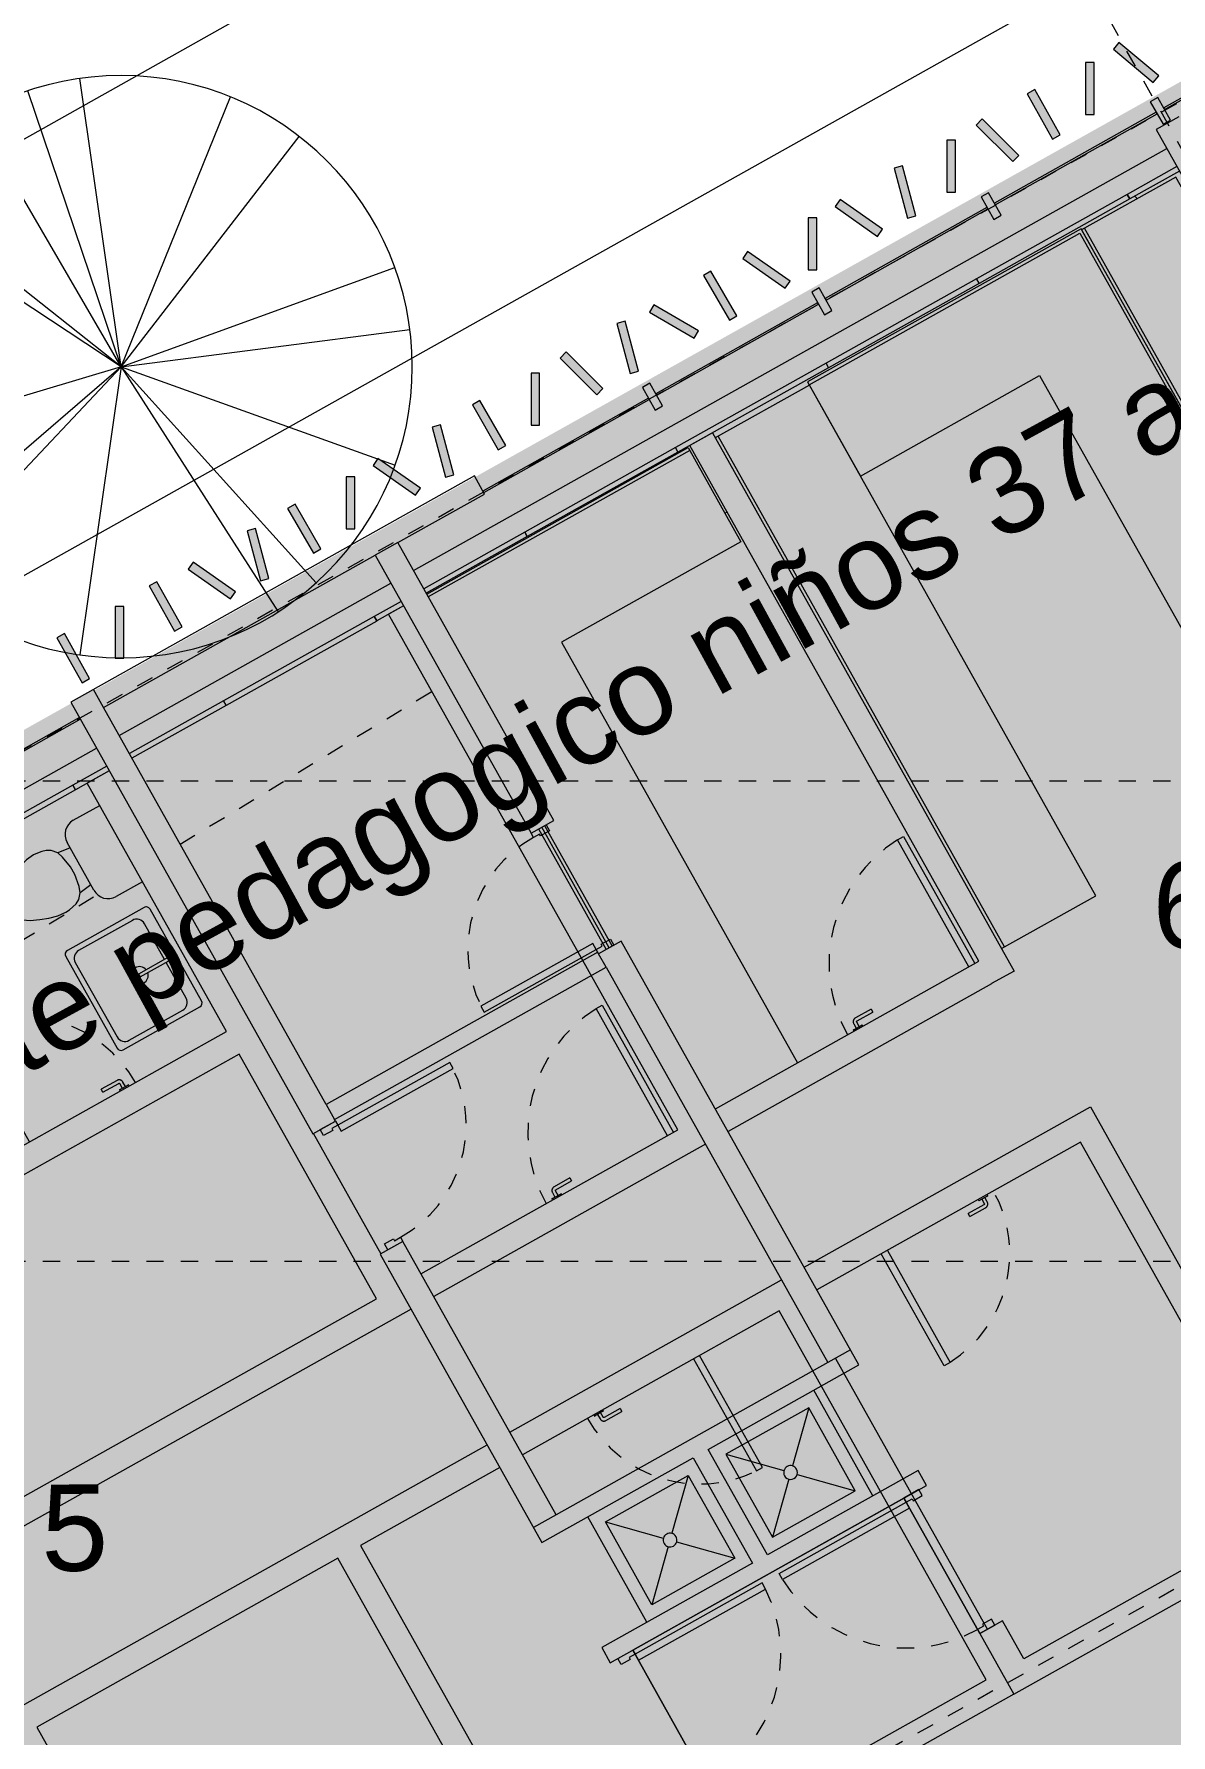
# Model space of a CAD drawing. Header units: metres. Extents: x -16.5 to 80.2, y 17.9 to 114.6.
# Drawn here: x 3 to 9.59, y 53.1 to 62.95 of the extents above; entities that cross this region are included whole.
import ezdxf

# ---------------------------------------------------------------- set-up
doc = ezdxf.new("R2010")
doc.units = ezdxf.units.M
for name, pattern in [('IMPORT-HIDDEN2 _2_', [0.023813, 0.015875, -0.007938]), ('LineaDiscontinua-1_5mm', [0.003, 0.0015, -0.0015]), ('LíneaDeRejilla', [0.021, 0.012, -0.003, 0.003, -0.003])]:
    doc.linetypes.add(name, pattern=pattern)
for name, color, linetype, lineweight in [('00_VIA LOCAL LOTE A SEGREGAR', 253, 'Continuous', 5), ('A-DETL-3', 151, 'Continuous', 5), ('A-DETL-GENF', 92, 'Continuous', 5), ('A-GLAZ-CURT', 52, 'Continuous', 9), ('A-GLAZ-CWMG', 51, 'Continuous', 13), ('A-MUEB', 31, 'Continuous', 5), ('A-MURO', 113, 'Continuous', 9), ('A-MURO-ACHU', 111, 'Continuous', 9), ('A-PISO', 51, 'Continuous', 9), ('A-PSAJ-ARBOL', 71, 'Continuous', 5), ('A-PUER', 31, 'Continuous', 5), ('A-PUER-MARC', 31, 'Continuous', 5), ('A-TEXT-NOTA', 2, 'Continuous', 5), ('A-VENT', 1, 'Continuous', 5), ('A-VENT-CORT', 52, 'Continuous', 5), ('A-VENT-CORT-MARC', 51, 'Continuous', 5), ('A-WALL', 113, 'Continuous', 18), ('A07-PROYECCION-01', 8, 'IMPORT-HIDDEN2 _2_', 5), ('H-HID-APAR', 6, 'Continuous', 5), ('S-REJI', 1, 'Continuous', 5)]:
    doc.layers.add(name, color=color, linetype=linetype, lineweight=lineweight)
doc.styles.add('Arial_3', font='arial.ttf', dxfattribs={"height": 0.5})

# ---------------------------------------------------------------- blocks, each defined once
blk = doc.blocks.new('Puerta-Batiente-HojaLisa - 900x2200-V12-Nivel 2')
at = {"layer": 'A-PUER'}
for p, q in [((-0.422, -0.919), (-0.422, -0.075)), ((-0.382, -0.075), (-0.382, -0.919)), ((-0.382, -0.919), (-0.422, -0.919))]:
    blk.add_line(p, q, dxfattribs=at)
at = {"layer": 'A-PUER', "linetype": 'LineaDiscontinua-1_5mm'}
blk.add_arc((-0.422, -0.075), 0.844, 272.71646, 0, dxfattribs=at)
blk = doc.blocks.new('Manija-Horizontal-SinCerradura - 120-1041475-Nivel 2')
at = {"layer": 'A-PUER'}
for p, q in [((0.12, 0.008), (0.12, 0)), ((0.12, 0.008), (0.18, 0.008)), ((0.124, 0.008), (0.12, 0.008)), ((0.14, 0.038), (0.14, 0.008)), ((0.16, 0.008), (0.16, 0.038)), ((0.27, 0.063), (0.165, 0.063)), ((0.165, 0.043), (0.27, 0.043)), ((0.18, 0.008), (0.176, 0.008)), ((0.18, 0), (0.18, 0.008)), ((0.27, 0.063), (0.27, 0.043))]:
    blk.add_line(p, q, dxfattribs=at)
at = {"layer": 'A-PUER', "flags": 128}
for points in [[(0.165, 0.063), (0.164, 0.063), (0.163, 0.0629), (0.162, 0.0628), (0.161, 0.0627), (0.16, 0.0625), (0.1591, 0.0623), (0.1581, 0.062), (0.1571, 0.0617), (0.1562, 0.0614), (0.1553, 0.061), (0.1544, 0.0606), (0.1535, 0.0602), (0.1526, 0.0597), (0.1517, 0.0592), (0.1509, 0.0586), (0.1501, 0.0581), (0.1493, 0.0574), (0.1485, 0.0568), (0.1478, 0.0561), (0.1471, 0.0554), (0.1464, 0.0547), (0.1457, 0.0539), (0.1451, 0.0531), (0.1445, 0.0523), (0.144, 0.0515), (0.1434, 0.0507), (0.143, 0.0498), (0.1425, 0.0489), (0.1421, 0.048), (0.1417, 0.0471), (0.1414, 0.0461), (0.141, 0.0452), (0.1408, 0.0442), (0.1406, 0.0432), (0.1404, 0.0422), (0.1402, 0.0413), (0.1401, 0.0403), (0.14, 0.0393), (0.14, 0.0383), (0.14, 0.038)], [(0.16, 0.038), (0.16, 0.0382), (0.16, 0.0384), (0.16, 0.0386), (0.1601, 0.0388), (0.1601, 0.039), (0.1601, 0.0392), (0.1602, 0.0394), (0.1603, 0.0396), (0.1603, 0.0398), (0.1604, 0.0399), (0.1605, 0.0401), (0.1606, 0.0403), (0.1607, 0.0405), (0.1608, 0.0407), (0.1609, 0.0408), (0.161, 0.041), (0.1611, 0.0411), (0.1612, 0.0413), (0.1614, 0.0414), (0.1615, 0.0416), (0.1617, 0.0417), (0.1618, 0.0419), (0.162, 0.042), (0.1621, 0.0421), (0.1623, 0.0422), (0.1625, 0.0423), (0.1626, 0.0424), (0.1628, 0.0425), (0.163, 0.0426), (0.1632, 0.0427), (0.1634, 0.0427), (0.1636, 0.0428), (0.1638, 0.0428), (0.164, 0.0429), (0.1642, 0.0429), (0.1643, 0.043), (0.1645, 0.043), (0.1647, 0.043), (0.1649, 0.043), (0.165, 0.043)]]:
    blk.add_lwpolyline(points, dxfattribs=at)
blk = doc.blocks.new('Puerta-Batiente-HojaLisa - 800x2200-V13-Nivel 2')
at = {"layer": 'A-PUER'}
for p, q in [((-0.372, -0.819), (-0.372, -0.075)), ((-0.332, -0.075), (-0.332, -0.819)), ((-0.332, -0.819), (-0.372, -0.819))]:
    blk.add_line(p, q, dxfattribs=at)
at = {"layer": 'A-PUER', "linetype": 'LineaDiscontinua-1_5mm'}
blk.add_arc((-0.372, -0.075), 0.744, 273.0819, 0, dxfattribs=at)
blk = doc.blocks.new('Puerta-Batiente-HojaLisa - 900x1_400 Discapacitados-1536111-Nivel 2')
at = {"layer": 'A-PUER'}
for p, q in [((-0.422, -0.919), (-0.422, -0.075)), ((-0.382, -0.075), (-0.382, -0.919)), ((-0.382, -0.919), (-0.422, -0.919))]:
    blk.add_line(p, q, dxfattribs=at)
at = {"layer": 'A-PUER', "linetype": 'LineaDiscontinua-1_5mm'}
blk.add_arc((-0.422, -0.075), 0.844, 272.71646, 0, dxfattribs=at)
blk = doc.blocks.new('Puerta-Batiente-HojaLisa - 800x2200-1180584-Nivel 2')
at = {"layer": 'A-PUER'}
for p, q in [((-0.332, 0.819), (-0.372, 0.819)), ((-0.372, 0.819), (-0.372, 0.075)), ((-0.332, 0.075), (-0.332, 0.819))]:
    blk.add_line(p, q, dxfattribs=at)
at = {"layer": 'A-PUER', "linetype": 'LineaDiscontinua-1_5mm'}
blk.add_arc((-0.372, 0.075), 0.744, 360, 86.9181, dxfattribs=at)
blk = doc.blocks.new('Manija-Horizontal-SinCerradura - 120-V60-Nivel 2')
at = {"layer": 'A-PUER'}
for p, q in [((0.12, 0), (0.12, -0.008)), ((0.12, -0.008), (0.124, -0.008)), ((0.18, -0.008), (0.12, -0.008)), ((0.14, -0.008), (0.14, -0.038)), ((0.16, -0.038), (0.16, -0.0095)), ((0.27, -0.043), (0.165, -0.043)), ((0.165, -0.063), (0.27, -0.063)), ((0.176, -0.008), (0.18, -0.008)), ((0.18, -0.008), (0.18, 0)), ((0.27, -0.043), (0.27, -0.063))]:
    blk.add_line(p, q, dxfattribs=at)
at = {"layer": 'A-PUER', "flags": 128}
for points in [[(0.14, -0.038), (0.14, -0.039), (0.1401, -0.04), (0.1402, -0.041), (0.1403, -0.042), (0.1405, -0.043), (0.1407, -0.0439), (0.141, -0.0449), (0.1413, -0.0459), (0.1416, -0.0468), (0.142, -0.0477), (0.1424, -0.0486), (0.1428, -0.0495), (0.1433, -0.0504), (0.1438, -0.0513), (0.1444, -0.0521), (0.1449, -0.0529), (0.1456, -0.0537), (0.1462, -0.0545), (0.1469, -0.0552), (0.1476, -0.0559), (0.1483, -0.0566), (0.1491, -0.0573), (0.1499, -0.0579), (0.1507, -0.0585), (0.1515, -0.059), (0.1523, -0.0596), (0.1532, -0.06), (0.1541, -0.0605), (0.155, -0.0609), (0.1559, -0.0613), (0.1569, -0.0616), (0.1578, -0.062), (0.1588, -0.0622), (0.1598, -0.0624), (0.1608, -0.0626), (0.1617, -0.0628), (0.1627, -0.0629), (0.1637, -0.063), (0.1647, -0.063), (0.165, -0.063)], [(0.165, -0.043), (0.1648, -0.043), (0.1646, -0.043), (0.1644, -0.043), (0.1642, -0.0429), (0.164, -0.0429), (0.1638, -0.0429), (0.1636, -0.0428), (0.1634, -0.0427), (0.1632, -0.0427), (0.1631, -0.0426), (0.1629, -0.0425), (0.1627, -0.0424), (0.1625, -0.0423), (0.1623, -0.0422), (0.1622, -0.0421), (0.162, -0.042), (0.1619, -0.0419), (0.1617, -0.0418), (0.1616, -0.0416), (0.1614, -0.0415), (0.1613, -0.0413), (0.1611, -0.0412), (0.161, -0.041), (0.1609, -0.0409), (0.1608, -0.0407), (0.1607, -0.0405), (0.1606, -0.0404), (0.1605, -0.0402), (0.1604, -0.04), (0.1603, -0.0398), (0.1603, -0.0396), (0.1602, -0.0394), (0.1602, -0.0392), (0.1601, -0.039), (0.1601, -0.0388), (0.16, -0.0387), (0.16, -0.0385), (0.16, -0.0383), (0.16, -0.0381), (0.16, -0.038)]]:
    blk.add_lwpolyline(points, dxfattribs=at)
blk = doc.blocks.new('M_Toilet-Domestic-3D - M_Toilet-Domestic-3D-V62-Nivel 2')
at = {"layer": 'H-HID-APAR'}
for p, q in [((-0.2534, 0.2984), (-0.2534, 0.4742)), ((0.2534, 0.4742), (0.2534, 0.2984)), ((0.1587, 0.2038), (-0.1588, 0.2038)), ((-0.1235, 0.2038), (-0.1323, 0.127)), ((0.1235, 0.2038), (0.1323, 0.127)), ((-0.1626, 0.1016), (-0.177, 0.0762)), ((-0.1323, 0.127), (-0.1626, 0.1016)), ((-0.0974, 0.1397), (-0.1323, 0.127)), ((-0.0254, 0.1524), (-0.0974, 0.1397)), ((0.0254, 0.1524), (-0.0254, 0.1524)), ((0.0974, 0.1397), (0.0254, 0.1524)), ((0.1323, 0.127), (0.0974, 0.1397)), ((0.1626, 0.1016), (0.1323, 0.127)), ((0.177, 0.0762), (0.1626, 0.1016)), ((-0.1883, 0.0253), (-0.1905, 0)), ((-0.1905, 0), (-0.1861, -0.0506)), ((-0.1838, 0.0508), (-0.1883, 0.0253)), ((-0.177, 0.0762), (-0.1838, 0.0508)), ((0.1838, 0.0508), (0.177, 0.0762)), ((0.1883, 0.0253), (0.1838, 0.0508)), ((0.1861, -0.0506), (0.1905, 0)), ((0.1905, 0), (0.1883, 0.0253)), ((-0.1861, -0.0506), (-0.1724, -0.1016)), ((0.1724, -0.1016), (0.1861, -0.0506)), ((-0.1724, -0.1016), (-0.1539, -0.1524)), ((-0.1539, -0.1524), (-0.1302, -0.2032)), ((0.1302, -0.2032), (0.1539, -0.1524)), ((0.1539, -0.1524), (0.1724, -0.1016)), ((-0.1302, -0.2032), (-0.095, -0.254)), ((-0.095, -0.254), (-0.0696, -0.2794)), ((-0.0696, -0.2794), (-0.0476, -0.2921)), ((-0.0476, -0.2921), (-0.0127, -0.3048)), ((0.0127, -0.3048), (0.0476, -0.2921)), ((0.0476, -0.2921), (0.0696, -0.2794)), ((0.0696, -0.2794), (0.095, -0.254)), ((0.095, -0.254), (0.1302, -0.2032)), ((-0.0127, -0.3048), (0.0127, -0.3048))]:
    blk.add_line(p, q, dxfattribs=at)
for centre, start, end in [((-0.1588, 0.2984), 180, 270), ((0.1587, 0.2984), 270, 360)]:
    blk.add_arc(centre, 0.0946, start, end, dxfattribs=at)
blk = doc.blocks.new('M_Sink-Single-2D - 660 x 560mm-1187621-Nivel 2')
at = {"layer": 'H-HID-APAR'}
for p, q in [((0.0017, 0.6496), (0.0017, 0.1404)), ((0.0017, 0.6496), (0.0017, 0.1404)), ((0.6363, 0.675), (0.0271, 0.675)), ((0.6363, 0.675), (0.0271, 0.675)), ((0.0334, 0.5925), (0.0334, 0.2357)), ((0.5791, 0.6433), (0.0842, 0.6433)), ((0.6299, 0.2357), (0.6299, 0.5925)), ((0.6617, 0.1404), (0.6617, 0.6496)), ((0.6617, 0.1404), (0.6617, 0.6496)), ((0.3412, 0.3563), (0.3222, 0.3563)), ((0.3222, 0.3563), (0.3222, 0.1468)), ((0.3412, 0.1468), (0.3412, 0.3563)), ((0.0271, 0.115), (0.6363, 0.115)), ((0.0271, 0.115), (0.6363, 0.115)), ((0.0842, 0.1849), (0.3222, 0.1849)), ((0.3222, 0.1468), (0.3412, 0.1468)), ((0.3412, 0.1849), (0.5791, 0.1849))]:
    blk.add_line(p, q, dxfattribs=at)
for centre, radius, start, end in [((0.0271, 0.6496), 0.0254, 90, 180), ((0.0271, 0.6496), 0.0254, 90, 180), ((0.0842, 0.5925), 0.0508, 90, 180), ((0.5791, 0.5925), 0.0508, 360, 90), ((0.6363, 0.6496), 0.0254, 0, 90), ((0.6363, 0.6496), 0.0254, 0, 90), ((0.3317, 0.3563), 0.0508, 360, 180), ((0.3317, 0.3563), 0.0508, 180, 259.19308), ((0.3317, 0.3563), 0.0508, 280.80692, 0), ((0.0842, 0.2357), 0.0508, 180, 270), ((0.5791, 0.2357), 0.0508, 270, 0), ((0.0271, 0.1404), 0.0254, 180, 270), ((0.0271, 0.1404), 0.0254, 180, 270), ((0.2301, 0.15), 0.0254, 360, 180), ((0.2301, 0.15), 0.0254, 180, 0), ((0.4333, 0.15), 0.0254, 360, 180), ((0.4333, 0.15), 0.0254, 180, 360), ((0.6363, 0.1404), 0.0254, 270, 360), ((0.6363, 0.1404), 0.0254, 270, 0)]:
    blk.add_arc(centre, radius, start, end, dxfattribs=at)
blk = doc.blocks.new('M_Counter Top - 600mm Depth-1647133-Nivel 2')
at = {"layer": 'A-MUEB'}
for p, q in [((2.2037, 0), (-1.2005, 0)), ((-1.2005, 0), (-1.2005, -0.625)), ((2.2037, -0.625), (2.2037, 0)), ((-1.2005, -0.019), (2.2037, -0.019)), ((-1.2005, -0.625), (2.2037, -0.625))]:
    blk.add_line(p, q, dxfattribs=at)
blk = doc.blocks.new('M_Counter Top-L Shaped - 600mm Depth-1647107-Nivel 2')
at = {"layer": 'A-MUEB'}
for p, q in [((2.2113, 0), (-1.2005, 0)), ((-1.2005, 0), (-1.2005, -1.8151)), ((2.2113, -0.625), (2.2113, 0)), ((-1.1814, -1.8151), (-1.1814, -0.0191)), ((-1.1814, -0.0191), (2.2113, -0.0191)), ((-0.5755, -1.8151), (-0.5755, -0.625)), ((-0.5755, -0.625), (2.2113, -0.625)), ((-1.2005, -1.8151), (-0.5755, -1.8151))]:
    blk.add_line(p, q, dxfattribs=at)
blk = doc.blocks.new('M_Counter Top - 600mm Depth-1647072-Nivel 2')
at = {"layer": 'A-MUEB'}
for p, q in [((-1.2005, 0), (-1.2005, -0.625)), ((2.1906, -0.625), (2.1906, 0)), ((-1.2005, -0.019), (2.1906, -0.019)), ((-1.2005, -0.625), (2.1906, -0.625))]:
    blk.add_line(p, q, dxfattribs=at)
blk = doc.blocks.new('M_Counter Top-L Shaped - 600mm Depth-1645287-Nivel 2')
at = {"layer": 'A-MUEB'}
for p, q in [((-1.1814, 1.965), (-1.1814, 0.0191)), ((-0.5755, 1.965), (-0.5755, 0.625)), ((-0.5755, 0.625), (1.2495, 0.625)), ((1.2495, 0.625), (1.2495, 0)), ((-1.1814, 0.0191), (1.2495, 0.0191))]:
    blk.add_line(p, q, dxfattribs=at)
blk = doc.blocks.new('Manija-Horizontal-SinCerradura - 120-1041476-Nivel 2')
at = {"layer": 'A-PUER'}
for p, q in [((0.12, 0), (0.12, -0.008)), ((0.18, -0.008), (0.18, 0)), ((0.12, -0.008), (0.124, -0.008)), ((0.18, -0.008), (0.12, -0.008)), ((0.14, -0.008), (0.14, -0.038)), ((0.16, -0.038), (0.16, -0.008)), ((0.27, -0.043), (0.165, -0.043)), ((0.165, -0.063), (0.27, -0.063)), ((0.176, -0.008), (0.18, -0.008)), ((0.27, -0.043), (0.27, -0.063))]:
    blk.add_line(p, q, dxfattribs=at)
at = {"layer": 'A-PUER', "flags": 128}
for points in [[(0.14, -0.038), (0.14, -0.039), (0.1401, -0.04), (0.1402, -0.041), (0.1403, -0.042), (0.1405, -0.043), (0.1407, -0.0439), (0.141, -0.0449), (0.1413, -0.0459), (0.1416, -0.0468), (0.142, -0.0477), (0.1424, -0.0486), (0.1428, -0.0495), (0.1433, -0.0504), (0.1438, -0.0513), (0.1444, -0.0521), (0.1449, -0.0529), (0.1456, -0.0537), (0.1462, -0.0545), (0.1469, -0.0552), (0.1476, -0.0559), (0.1483, -0.0566), (0.1491, -0.0573), (0.1499, -0.0579), (0.1507, -0.0585), (0.1515, -0.059), (0.1523, -0.0596), (0.1532, -0.06), (0.1541, -0.0605), (0.155, -0.0609), (0.1559, -0.0613), (0.1569, -0.0616), (0.1578, -0.062), (0.1588, -0.0622), (0.1598, -0.0624), (0.1608, -0.0626), (0.1617, -0.0628), (0.1627, -0.0629), (0.1637, -0.063), (0.1647, -0.063), (0.165, -0.063)], [(0.165, -0.043), (0.1648, -0.043), (0.1646, -0.043), (0.1644, -0.043), (0.1642, -0.0429), (0.164, -0.0429), (0.1638, -0.0429), (0.1636, -0.0428), (0.1634, -0.0427), (0.1632, -0.0427), (0.1631, -0.0426), (0.1629, -0.0425), (0.1627, -0.0424), (0.1625, -0.0423), (0.1623, -0.0422), (0.1622, -0.0421), (0.162, -0.042), (0.1619, -0.0419), (0.1617, -0.0418), (0.1616, -0.0416), (0.1614, -0.0415), (0.1613, -0.0413), (0.1611, -0.0412), (0.161, -0.041), (0.1609, -0.0409), (0.1608, -0.0407), (0.1607, -0.0405), (0.1606, -0.0404), (0.1605, -0.0402), (0.1604, -0.04), (0.1603, -0.0398), (0.1603, -0.0396), (0.1602, -0.0394), (0.1602, -0.0392), (0.1601, -0.039), (0.1601, -0.0388), (0.16, -0.0387), (0.16, -0.0385), (0.16, -0.0383), (0.16, -0.0381), (0.16, -0.038)]]:
    blk.add_lwpolyline(points, dxfattribs=at)
blk = doc.blocks.new('M_Counter Top-L Shaped - 600mm Depth-1647032-Nivel 2')
at = {"layer": 'A-MUEB'}
for p, q in [((-1.2005, 1.8151), (-0.5755, 1.8151)), ((-1.2005, 0.0797), (-1.2005, 1.8151)), ((-1.1814, 1.8151), (-1.1814, 0.0797)), ((-0.5755, 1.8151), (-0.5755, 0.625)), ((-0.5755, 0.625), (2.2179, 0.625)), ((0.3034, 0.0191), (1.1034, 0.0191)), ((1.1034, 0), (0.3034, 0))]:
    blk.add_line(p, q, dxfattribs=at)
blk = doc.blocks.new('Ventana-1Cuerpo-Proyectante - 1000x500-V79-Nivel 2')
at = {"layer": 'A-VENT'}
for p, q in [((-0.5, 0.075), (0.5, 0.075)), ((-0.5, 0.075), (-0.5, 0.045)), ((-0.5, 0.045), (0.5, 0.045)), ((0.5, 0.045), (0.5, 0.075))]:
    blk.add_line(p, q, dxfattribs=at)
blk = doc.blocks.new('Ventana-1Cuerpo-Proyectante - 1000x500-V80-Nivel 2')
at = {"layer": 'A-VENT'}
for p, q in [((-0.5, 0.075), (0.125, 0.075)), ((-0.5, 0.075), (-0.5, 0.045)), ((-0.5, 0.045), (0.125, 0.045)), ((0.275, 0.075), (0.5, 0.075)), ((0.275, 0.045), (0.5, 0.045)), ((0.5, 0.045), (0.5, 0.075))]:
    blk.add_line(p, q, dxfattribs=at)
blk = doc.blocks.new('Ventana-1Cuerpo-Proyectante - 1000x500-V81-Nivel 2')
at = {"layer": 'A-VENT'}
for p, q in [((-0.5, 0.075), (0.1709, 0.075)), ((-0.5, 0.075), (-0.5, 0.045)), ((-0.5, 0.045), (0.1709, 0.045)), ((0.3209, 0.075), (0.5, 0.075)), ((0.3209, 0.045), (0.5, 0.045)), ((0.5, 0.045), (0.5, 0.075))]:
    blk.add_line(p, q, dxfattribs=at)
blk = doc.blocks.new('Ventana-1Cuerpo-Proyectante - 1000x500-V82-Nivel 2')
at = {"layer": 'A-VENT'}
for p, q in [((-0.5, 0.075), (0.0209, 0.075)), ((-0.5, 0.075), (-0.5, 0.045)), ((-0.5, 0.045), (0.0209, 0.045)), ((0.1709, 0.075), (0.5, 0.075)), ((0.1709, 0.045), (0.5, 0.045)), ((0.5, 0.045), (0.5, 0.075))]:
    blk.add_line(p, q, dxfattribs=at)
blk = doc.blocks.new('DISPOSICIÓN URBANA JARDIN_dwg-1215257-Nivel 2')
at = {"layer": '00_VIA LOCAL LOTE A SEGREGAR', "color": 254}
blk.add_arc((47.0245, 70.5237), 7, 72.76762, 72.93482, dxfattribs=at)
at = {"layer": 'A07-PROYECCION-01', "color": 254}
for p, q in [((47.9631, 74.4302), (47.9699, 74.4429)), ((46.2122, 71.1799), (47.0208, 72.6811)), ((45.4122, 69.695), (45.9463, 70.6863))]:
    blk.add_line(p, q, dxfattribs=at)
blk = doc.blocks.new('Puerta-Batiente-HojaLisa - 900x2200-V88-Nivel 2')
at = {"layer": 'A-PUER'}
for p, q in [((-0.382, 0.919), (-0.422, 0.919)), ((-0.422, 0.919), (-0.422, 0.075)), ((-0.382, 0.075), (-0.382, 0.919)), ((-0.422, 0.075), (-0.382, 0.075))]:
    blk.add_line(p, q, dxfattribs=at)
at = {"layer": 'A-PUER', "linetype": 'LineaDiscontinua-1_5mm'}
blk.add_arc((-0.422, 0.075), 0.844, 360, 87.28354, dxfattribs=at)
at = {"layer": 'A-PUER-MARC', "lineweight": 9}
for p, q in [((-0.45, -0.025), (-0.45, 0.075)), ((-0.45, 0.075), (-0.422, 0.075)), ((-0.422, 0.075), (-0.422, 0.035)), ((-0.422, 0.035), (-0.41, 0.035)), ((-0.41, 0.035), (-0.41, -0.025)), ((0.41, 0.035), (0.422, 0.035)), ((0.41, -0.025), (0.41, 0.035)), ((0.422, 0.035), (0.422, 0.075)), ((0.422, 0.075), (0.45, 0.075)), ((0.45, 0.075), (0.45, -0.025)), ((-0.41, -0.025), (-0.45, -0.025)), ((0.45, -0.025), (0.41, -0.025))]:
    blk.add_line(p, q, dxfattribs=at)
blk = doc.blocks.new('Puerta-Batiente-HojaLisa - 900x2200-V89-Nivel 2')
at = {"layer": 'A-PUER'}
for p, q in [((-0.422, -0.919), (-0.422, -0.075)), ((-0.422, -0.075), (-0.382, -0.075)), ((-0.382, -0.075), (-0.382, -0.919)), ((-0.382, -0.919), (-0.422, -0.919))]:
    blk.add_line(p, q, dxfattribs=at)
at = {"layer": 'A-PUER', "linetype": 'LineaDiscontinua-1_5mm'}
blk.add_arc((-0.422, -0.075), 0.844, 272.71646, 0, dxfattribs=at)
at = {"layer": 'A-PUER-MARC', "lineweight": 9}
for p, q in [((-0.41, 0.025), (-0.45, 0.025)), ((-0.45, 0.025), (-0.45, -0.075)), ((-0.41, -0.035), (-0.41, 0.025)), ((0.45, 0.025), (0.41, 0.025)), ((0.41, 0.025), (0.41, -0.035)), ((0.45, -0.075), (0.45, 0.025)), ((-0.45, -0.075), (-0.422, -0.075)), ((-0.422, -0.075), (-0.422, -0.035)), ((-0.422, -0.035), (-0.41, -0.035)), ((0.41, -0.035), (0.422, -0.035)), ((0.422, -0.035), (0.422, -0.075)), ((0.422, -0.075), (0.45, -0.075))]:
    blk.add_line(p, q, dxfattribs=at)
blk = doc.blocks.new('Puerta-Batiente-HojaLisa - 800x2200-V90-Nivel 2')
at = {"layer": 'A-PUER'}
for p, q in [((-0.332, 0.819), (-0.372, 0.819)), ((-0.372, 0.819), (-0.372, 0.075)), ((-0.332, 0.075), (-0.332, 0.819)), ((-0.372, 0.075), (-0.332, 0.075))]:
    blk.add_line(p, q, dxfattribs=at)
at = {"layer": 'A-PUER', "linetype": 'LineaDiscontinua-1_5mm'}
blk.add_arc((-0.372, 0.075), 0.744, 360, 86.9181, dxfattribs=at)
at = {"layer": 'A-PUER-MARC', "lineweight": 9}
for p, q in [((-0.4, -0.025), (-0.4, 0.075)), ((-0.4, 0.075), (-0.372, 0.075)), ((-0.372, 0.075), (-0.372, 0.035)), ((-0.372, 0.035), (-0.36, 0.035)), ((-0.36, 0.035), (-0.36, -0.025)), ((0.36, 0.035), (0.372, 0.035)), ((0.36, -0.025), (0.36, 0.035)), ((0.372, 0.035), (0.372, 0.075)), ((0.372, 0.075), (0.4, 0.075)), ((0.4, 0.075), (0.4, -0.025)), ((-0.36, -0.025), (-0.4, -0.025)), ((0.4, -0.025), (0.36, -0.025))]:
    blk.add_line(p, q, dxfattribs=at)
blk = doc.blocks.new('Panel de sistema - Vidrio-10-1532750-Nivel 2')
at = {"layer": 'A-GLAZ-CURT'}
for p, q in [((0.5375, 0.005), (-0.5375, 0.005)), ((-0.5375, 0.005), (-0.5375, -0.005)), ((0.5375, -0.005), (0.5375, 0.005)), ((-0.5375, -0.005), (0.5375, -0.005))]:
    blk.add_line(p, q, dxfattribs=at)
blk = doc.blocks.new('Panel de sistema - Vidrio-10-1633376-Nivel 2')
at = {"layer": 'A-GLAZ-CURT'}
for p, q in [((0.5499, 0.005), (-0.5499, 0.005)), ((-0.5499, 0.005), (-0.5499, -0.005)), ((0.5499, -0.005), (0.5499, 0.005)), ((-0.5499, -0.005), (0.5499, -0.005))]:
    blk.add_line(p, q, dxfattribs=at)
blk = doc.blocks.new('Montante rectangular - 50x150-1351318-Nivel 2')
at = {"layer": 'A-GLAZ-CWMG'}
for p, q in [((-0.025, 0.075), (0.025, 0.075)), ((-0.025, -0.075), (-0.025, 0.075)), ((0.025, 0.075), (0.025, -0.075)), ((0.025, -0.075), (-0.025, -0.075))]:
    blk.add_line(p, q, dxfattribs=at)
blk = doc.blocks.new('M_RPC Tree - Deciduous - Scarlet Oak - 6 mts-V99-Nivel 2')
at = {"layer": 'A-PSAJ-ARBOL'}
for q in [(-0.5395, 1.5979), (-0.2391, 1.6695), (0.6341, 1.5628), (-0.8483, 1.4577), (1.0322, 1.3338), (-1.3227, 1.0464), (-1.4088, 0.9271), (1.5855, 0.5751), (1.6727, 0.2154), (-1.6152, -0.4853), (-1.2773, -1.1013), (-1.1555, -1.2285), (-0.2396, -1.6694), (0.9105, -1.4196), (1.1293, -1.2526), (1.5873, -0.5699)]:
    blk.add_line((0, 0), q, dxfattribs=at)
for start, end in [(360, 180), (180, 360)]:
    blk.add_arc((0, 0), 1.6865, start, end, dxfattribs=at)
blk = doc.blocks.new('Panel de sistema - Vidrio-10-1532749-Nivel 2')
at = {"layer": 'A-GLAZ-CURT'}
for p, q in [((0.55, 0.005), (-0.55, 0.005)), ((-0.55, 0.005), (-0.55, -0.005)), ((0.55, -0.005), (0.55, 0.005)), ((-0.55, -0.005), (0.55, -0.005))]:
    blk.add_line(p, q, dxfattribs=at)
blk = doc.blocks.new('M_Shower Stall-2D - Poceta aseol-2D 70_70-V137-Nivel 2')
at = {"layer": 'H-HID-APAR'}
for p, q in [((0, 0), (0, 0.7)), ((0.075, 0.625), (0.3211, 0.3789)), ((0.075, 0.075), (0.075, 0.625)), ((0.075, 0.625), (0.625, 0.625)), ((0.625, 0.625), (0.3789, 0.3789)), ((0.625, 0.625), (0.625, 0.075)), ((0.3224, 0.3224), (0.075, 0.075)), ((0.3776, 0.3224), (0.625, 0.075)), ((0.625, 0.075), (0.075, 0.075))]:
    blk.add_line(p, q, dxfattribs=at)
for start, end in [(360, 180), (180, 360)]:
    blk.add_arc((0.35, 0.35), 0.04, start, end, dxfattribs=at)
blk = doc.blocks.new('M_Shower Stall-2D - Poceta aseol-2D 70_70-1739587-Nivel 2')
at = {"layer": 'H-HID-APAR'}
for p, q in [((0, 0), (0, -0.7)), ((0.3224, -0.3224), (0.075, -0.075)), ((0.625, -0.075), (0.075, -0.075)), ((0.075, -0.075), (0.075, -0.625)), ((0.3776, -0.3224), (0.625, -0.075)), ((0.625, -0.625), (0.625, -0.075)), ((0.075, -0.625), (0.3211, -0.3789)), ((0.625, -0.625), (0.3789, -0.3789)), ((0.075, -0.625), (0.625, -0.625))]:
    blk.add_line(p, q, dxfattribs=at)
for start, end in [(0, 180), (180, 0)]:
    blk.add_arc((0.35, -0.35), 0.04, start, end, dxfattribs=at)

msp = doc.modelspace()

# ---------------------------------------------------------------- hatches: boundary and pattern name
at = {"layer": 'A-DETL-GENF'}
h = msp.add_hatch(color=254, dxfattribs=at)
h.paths.add_polyline_path([(2.2039, 47.6436), (8.542, 51.1964), (9.2159, 49.994), (10.8351, 50.9017), (10.8351, 52.4818), (16.9634, 55.9169), (17.3662, 55.9154), (17.3663, 54.6169), (19.1662, 54.6169), (19.1681, 55.9169), (29.6162, 55.9158), (29.6166, 54.6169), (31.4162, 54.6169), (31.4177, 55.9169), (47.3615, 55.9158), (47.3616, 54.6169), (49.1615, 54.6169), (49.1615, 55.9169), (51.039, 55.9171), (51.0366, 72.1527), (49.7086, 74.5218), (54.2865, 77.0957), (54.2865, 80.6577), (53.939, 80.463), (53.9265, 80.4853), (53.1644, 80.0453), (53.1644, 80.0453), (53.1471, 80.0353), (53.154, 80.0229), (52.1102, 79.4367), (51.7469, 79.2269), (49.8147, 82.674), (48.739, 82.0686), (51.4108, 77.3164), (51.3995, 77.3099), (51.4108, 77.2898), (49.8237, 76.4001), (48.2224, 75.4756), (48.211, 75.4961), (42.0177, 72.0245), (42.0423, 71.9805), (41.9115, 71.9072), (41.8868, 71.9512), (31.2011, 65.9612), (31.2059, 65.9526), (28.4843, 64.427), (28.4662, 64.4594), (21.8377, 60.7437), (21.8607, 60.7028), (19.1565, 59.1871), (19.1335, 59.228), (19.1219, 59.2218), (18.4977, 60.3327), (17.1569, 59.5803), (17.7921, 58.4449), (8.6765, 53.3352), (8.04, 54.4707), (6.4699, 53.5905), (7.1063, 52.4551), (2.5119, 49.8804), (2.5085, 49.8865), (2.4976, 49.8804), (-0.1047, 54.5229), (-0.8872, 54.0843), (-0.8745, 54.0617), (-1.1446, 53.9103), (-0.7032, 53.126), (-0.6967, 53.1296), (0.1168, 51.6783), (0.1128, 51.676), (0.5543, 50.8917), (0.5569, 50.8932), (1.4566, 49.2882), (1.3237, 49.2137), (2.197, 47.6558)], flags=0)
h.paths.add_polyline_path([(44.0365, 57.7169), (20.1191, 57.7169), (47.9523, 73.3171), (49.2262, 71.0513), (49.1615, 71.0149), (49.1614, 57.7169), (44.0391, 57.7169)], flags=0)
h.paths.add_polyline_path([(43.6888, 73.1332), (45.2153, 73.9889), (44.6286, 75.0357), (43.102, 74.18), (43.6644, 73.1767)], flags=0)
h = msp.add_hatch(color=7, dxfattribs=at)
h.paths.add_polyline_path([(2.4976, 49.8804), (2.5085, 49.8865), (-1.0314, 56.1763), (-1.027, 56.1788), (-1.0418, 56.2048), (-1.0461, 56.2024), (2.4386, 49.9856)], flags=0)
h.paths.add_polyline_path([(2.5695, 50.084), (6.9021, 52.5126), (6.7791, 52.7321), (6.91, 52.8054), (6.4699, 53.5905), (8.04, 54.4707), (8.4801, 53.6856), (8.6109, 53.7589), (8.734, 53.5394), (13.0955, 55.9842), (9.5006, 62.3975), (9.6314, 62.4708), (13.2263, 56.0576), (17.5879, 58.5024), (17.4648, 58.7219), (17.5957, 58.7953), (17.1569, 59.5811), (18.4981, 60.3346), (15.3826, 65.8927), (3.35, 59.1479), (4.7476, 56.6546), (4.6167, 56.5813), (3.2191, 59.0745), (-0.8545, 56.791), (-0.8444, 56.7702), (-0.974, 56.6975), (-1.293, 57.2665), (-1.4239, 57.1932), (-0.9696, 56.3829), (-0.9742, 56.3803), (2.546, 50.1256)], flags=0)
h.paths.add_polyline_path([(5.8954, 54.3002), (5.0079, 55.8834), (5.1387, 55.9568), (6.0262, 54.3736), (5.9442, 54.3276)], flags=0)
h.paths.add_polyline_path([(7.6, 55.2557), (6.2724, 57.624), (6.4033, 57.6974), (7.7308, 55.3291)], flags=0)
h.paths.add_polyline_path([(-1.1048, 56.3071), (-1.1005, 56.3095), (-1.6281, 57.2507), (-1.6324, 57.2483), (-1.1049, 56.3072)], flags=0)
h.paths.add_polyline_path([(5.8812, 58.3219), (4.9788, 59.9319), (5.1096, 60.0052), (6.0121, 58.3952), (5.9685, 58.3708)], flags=0)
h.paths.add_polyline_path([(16.5847, 60.2921), (15.2571, 62.6604), (15.388, 62.7337), (16.7155, 60.3654), (16.6336, 60.3195)], flags=0)
h.paths.add_polyline_path([(14.866, 63.3582), (13.9633, 64.9686), (14.0941, 65.042), (14.9968, 63.4316), (14.9096, 63.3827)], flags=0)
at = {"layer": 'A-MURO-ACHU'}
for points in [[(9.4833, 62.6701), (9.5155, 62.7085), (9.2856, 62.9013), (9.2535, 62.863)], [(9.1419, 62.4857), (9.1419, 62.7857), (9.0919, 62.7857), (9.0919, 62.4857)], [(8.9008, 62.3426), (8.9444, 62.3671), (8.7977, 62.6288), (8.7541, 62.6043), (8.8137, 62.4981)], [(13.0955, 55.9842), (13.2263, 56.0576), (9.6314, 62.4708), (9.5006, 62.3975), (12.7965, 56.5176)], [(8.6701, 62.212), (8.7054, 62.2473), (8.4933, 62.4594), (8.4579, 62.4241), (8.5647, 62.3174)], [(8.2891, 62.0357), (8.3391, 62.0357), (8.3391, 62.3357), (8.2891, 62.3357), (8.2891, 62.1361)], [(8.0612, 61.8844), (8.1095, 61.8973), (8.0318, 62.1871), (7.9835, 62.1741), (8.0446, 61.9463)], [(7.8874, 61.7792), (7.9161, 61.8202), (7.6704, 61.9922), (7.6417, 61.9513), (7.6487, 61.9463)], [(7.5064, 61.5857), (7.5363, 61.5857), (7.5363, 61.8857), (7.4863, 61.8857), (7.4863, 61.5857)], [(7.3522, 61.4792), (7.3809, 61.5202), (7.1352, 61.6922), (7.1065, 61.6513)], [(7.0294, 61.2933), (7.0727, 61.3183), (6.9227, 61.5781), (6.8794, 61.5531), (6.971, 61.3946)], [(6.8259, 61.1891), (6.8509, 61.2324), (6.5911, 61.3824), (6.5661, 61.3391), (6.6039, 61.3172)], [(6.4556, 60.9843), (6.5039, 60.9973), (6.4262, 61.2871), (6.3779, 61.2741)], [(6.2617, 60.862), (6.297, 60.8973), (6.0849, 61.1094), (6.0495, 61.0741)], [(5.8807, 60.6857), (5.9307, 60.6857), (5.9307, 60.9857), (5.8807, 60.9857), (5.8807, 60.7315)], [(5.6914, 60.5433), (5.7347, 60.5683), (5.5847, 60.8281), (5.5414, 60.8031), (5.6112, 60.6823)], [(5.3852, 60.3843), (5.4335, 60.3973), (5.3558, 60.6871), (5.3075, 60.6741), (5.3834, 60.3911)], [(5.2114, 60.2792), (5.2401, 60.3201), (4.9944, 60.4922), (4.9657, 60.4513), (5.1096, 60.3505)], [(4.8603, 60.0857), (4.8603, 60.3857), (4.8103, 60.3857), (4.8103, 60.0857)], [(4.621, 59.9433), (4.6643, 59.9683), (4.5143, 60.2281), (4.471, 60.2031)], [(4.3148, 59.7843), (4.3631, 59.7973), (4.2854, 60.0871), (4.2371, 60.0741), (4.2752, 59.9319)], [(4.141, 59.6792), (4.1697, 59.7202), (3.924, 59.8922), (3.8953, 59.8513)], [(3.8164, 59.4926), (3.86, 59.5171), (3.7134, 59.7788), (3.6697, 59.7543)], [(3.5223, 59.3357), (3.5223, 59.6357), (3.4723, 59.6357), (3.4723, 59.3357)], [(3.2812, 59.1926), (3.3248, 59.2171), (3.1782, 59.4788), (3.1345, 59.4543), (3.2155, 59.31)], [(8.8073, 53.4086), (17.6612, 58.3716), (17.5879, 58.5024), (8.734, 53.5394)], [(8.6765, 53.3352), (8.8073, 53.4086), (8.6109, 53.7589), (8.4801, 53.6856)]]:
    msp.add_hatch(color=256, dxfattribs=at).paths.add_polyline_path(points, flags=0)
h = msp.add_hatch(color=256, dxfattribs=at)
h.paths.add_polyline_path([(7.6, 55.2557), (7.7308, 55.3291), (6.4033, 57.6974), (6.2724, 57.624), (7.5588, 55.3291)], flags=0)
h.paths.add_polyline_path([(5.8812, 58.3219), (6.0121, 58.3952), (5.1096, 60.0052), (4.9788, 59.9319), (5.3179, 59.3269)], flags=0)
h = msp.add_hatch(color=256, dxfattribs=at)
h.paths.add_polyline_path([(5.8954, 54.3002), (6.0262, 54.3736), (5.1387, 55.9568), (5.0079, 55.8834), (5.8465, 54.3874)], flags=0)
h.paths.add_polyline_path([(4.6167, 56.5813), (4.7476, 56.6546), (3.3463, 59.1544), (3.2155, 59.0811), (4.2415, 57.2507)], flags=0)

# ---------------------------------------------------------------- linework, layer by layer
at = {"layer": 'A-DETL-3'}
for p, q in [((6.4699, 53.5905), (8.04, 54.4707)), ((8.04, 54.4707), (6.4699, 53.5905)), ((8.04, 54.4707), (8.4801, 53.6856)), ((8.4801, 53.6856), (8.04, 54.4707)), ((6.91, 52.8054), (6.4699, 53.5905)), ((6.4699, 53.5905), (6.91, 52.8054))]:
    msp.add_line(p, q, dxfattribs=at)
at = {"layer": 'A-MURO'}
for p, q in [((5.2006, 59.8428), (9.5622, 62.2877)), ((6.9312, 60.641), (6.8004, 60.5676)), ((6.9312, 60.641), (8.6786, 57.5237)), ((8.4746, 57.5808), (6.8004, 60.5676)), ((3.496, 58.8873), (5.0698, 59.7695)), ((5.1431, 59.6386), (5.0558, 59.5897)), ((6.73, 56.6029), (5.0558, 59.5897)), ((-0.2285, 56.7995), (3.3652, 58.814)), ((3.4385, 58.6831), (3.3112, 58.6118)), ((4.1175, 57.1733), (3.3112, 58.6118)), ((5.9248, 58.3463), (6.3159, 57.6484)), ((6.9482, 56.7252), (8.4746, 57.5808)), ((8.548, 57.45), (7.0216, 56.5943)), ((8.6786, 57.5237), (8.5477, 57.4504)), ((8.5477, 57.4504), (8.548, 57.45)), ((2.9055, 56.4939), (4.1175, 57.1733)), ((4.1909, 57.0424), (1.6359, 55.6103)), ((4.9854, 55.6249), (4.1909, 57.0424)), ((7.4627, 55.8074), (9.1199, 56.7364)), ((9.1199, 56.7364), (10.3912, 54.4684)), ((4.6201, 56.5835), (5.0114, 55.8854)), ((5.2436, 55.7697), (6.73, 56.6029)), ((6.8907, 56.521), (5.317, 55.6388)), ((9.0624, 56.5322), (7.536, 55.6766)), ((10.2604, 54.3951), (9.0624, 56.5322)), ((5.7581, 54.8519), (7.3318, 55.7341)), ((2.4305, 54.1928), (4.9854, 55.6249)), ((5.1861, 55.5655), (0.8518, 53.1359)), ((7.3178, 55.5543), (5.8314, 54.7211)), ((8.5158, 53.4171), (7.3178, 55.5543)), ((7.6435, 55.2801), (8.5236, 53.71)), ((1.2942, 52.3498), (5.6272, 54.7786)), ((5.7005, 54.6477), (4.8937, 54.1955)), ((4.8937, 54.1955), (6.0917, 52.0583)), ((4.7629, 54.1221), (3.0183, 53.1442)), ((5.9608, 51.985), (4.7629, 54.1221)), ((7.033, 52.586), (8.5158, 53.4171)), ((8.6765, 53.3353), (7.1063, 52.4551)), ((3.0183, 53.1442), (4.2162, 51.0071))]:
    msp.add_line(p, q, dxfattribs=at)
at = {"layer": 'A-PISO'}
for p, q in [((43.6847, 82.6505), (-1.2355, 57.4707)), ((26.9878, 75.8729), (-5.5577, 57.5561))]:
    msp.add_line(p, q, dxfattribs=at)
at = {"layer": 'A-WALL'}
for p, q in [((9.2856, 62.9013), (9.2535, 62.863)), ((9.2535, 62.863), (9.4833, 62.6701)), ((9.5155, 62.7085), (9.2856, 62.9013)), ((9.1419, 62.7857), (9.0919, 62.7857)), ((9.0919, 62.7857), (9.0919, 62.4857)), ((9.1419, 62.4857), (9.1419, 62.7857)), ((9.4833, 62.6701), (9.5155, 62.7085)), ((8.7977, 62.6288), (8.7541, 62.6043)), ((8.7541, 62.6043), (8.9008, 62.3426)), ((8.9444, 62.3671), (8.7977, 62.6288)), ((9.0919, 62.4857), (9.1419, 62.4857)), ((9.6314, 62.4708), (9.5006, 62.3975)), ((8.4933, 62.4594), (8.4579, 62.4241)), ((8.4579, 62.4241), (8.6701, 62.212)), ((8.7054, 62.2473), (8.4933, 62.4594)), ((9.5006, 62.3975), (13.0955, 55.9842)), ((8.3391, 62.3357), (8.2891, 62.3357)), ((8.2891, 62.3357), (8.2891, 62.0357)), ((8.3391, 62.0357), (8.3391, 62.3357)), ((8.9008, 62.3426), (8.9444, 62.3671)), ((8.0318, 62.1871), (7.9835, 62.1741)), ((7.9835, 62.1741), (8.0612, 61.8844)), ((8.1095, 61.8973), (8.0318, 62.1871)), ((8.6701, 62.212), (8.7054, 62.2473)), ((7.6704, 61.9922), (7.6417, 61.9513)), ((7.9161, 61.8202), (7.6704, 61.9922)), ((8.2891, 62.0357), (8.3391, 62.0357)), ((7.5363, 61.8857), (7.4863, 61.8857)), ((7.4863, 61.8857), (7.4863, 61.5857)), ((7.5363, 61.5857), (7.5363, 61.8857)), ((7.6417, 61.9513), (7.8874, 61.7792)), ((8.0612, 61.8844), (8.1095, 61.8973)), ((7.8874, 61.7792), (7.9161, 61.8202)), ((7.1352, 61.6922), (7.1065, 61.6513)), ((7.3809, 61.5202), (7.1352, 61.6922)), ((7.1065, 61.6513), (7.3522, 61.4792)), ((7.4863, 61.5857), (7.5363, 61.5857)), ((6.9227, 61.5781), (6.8794, 61.5531)), ((6.8794, 61.5531), (7.0294, 61.2933)), ((7.0727, 61.3183), (6.9227, 61.5781)), ((7.3522, 61.4792), (7.3809, 61.5202)), ((6.5911, 61.3824), (6.5661, 61.3391)), ((6.8509, 61.2324), (6.5911, 61.3824)), ((6.4262, 61.2871), (6.3779, 61.2741)), ((6.5039, 60.9973), (6.4262, 61.2871)), ((6.5661, 61.3391), (6.8259, 61.1891)), ((7.0294, 61.2933), (7.0727, 61.3183)), ((6.3779, 61.2741), (6.4556, 60.9843)), ((6.8259, 61.1891), (6.8509, 61.2324)), ((6.0849, 61.1094), (6.0495, 61.0741)), ((6.297, 60.8973), (6.0849, 61.1094)), ((6.0495, 61.0741), (6.2617, 60.862)), ((6.4556, 60.9843), (6.5039, 60.9973)), ((5.9307, 60.9857), (5.8807, 60.9857)), ((5.8807, 60.9857), (5.8807, 60.6857)), ((5.9307, 60.6857), (5.9307, 60.9857)), ((6.2617, 60.862), (6.297, 60.8973)), ((5.5847, 60.8281), (5.5414, 60.8031)), ((5.5414, 60.8031), (5.6914, 60.5433)), ((5.7347, 60.5683), (5.5847, 60.8281)), ((5.3558, 60.6871), (5.3075, 60.6741)), ((5.3075, 60.6741), (5.3852, 60.3843)), ((5.4335, 60.3973), (5.3558, 60.6871)), ((5.8807, 60.6857), (5.9307, 60.6857)), ((5.6914, 60.5433), (5.7347, 60.5683)), ((4.9944, 60.4922), (4.9657, 60.4513)), ((4.9657, 60.4513), (5.2114, 60.2792)), ((5.2401, 60.3201), (4.9944, 60.4922)), ((5.3852, 60.3843), (5.4335, 60.3973)), ((5.5525, 60.3911), (3.2155, 59.0811)), ((4.8603, 60.3857), (4.8103, 60.3857)), ((4.8103, 60.3857), (4.8103, 60.0857)), ((4.8603, 60.0857), (4.8603, 60.3857)), ((5.2114, 60.2792), (5.2401, 60.3201)), ((5.6112, 60.2864), (5.5525, 60.3911)), ((4.5143, 60.2281), (4.471, 60.2031)), ((4.471, 60.2031), (4.621, 59.9433)), ((4.6643, 59.9683), (4.5143, 60.2281)), ((5.1096, 60.0052), (5.6112, 60.2864)), ((4.2854, 60.0871), (4.2371, 60.0741)), ((4.2371, 60.0741), (4.3148, 59.7843)), ((4.3631, 59.7973), (4.2854, 60.0871)), ((4.8103, 60.0857), (4.8603, 60.0857)), ((6.0121, 58.3952), (5.1096, 60.0052)), ((3.405, 59.0497), (4.9788, 59.9319)), ((4.621, 59.9433), (4.6643, 59.9683)), ((4.9788, 59.9319), (5.8812, 58.3219)), ((3.924, 59.8922), (3.8953, 59.8513)), ((3.8953, 59.8513), (4.141, 59.6792)), ((4.1697, 59.7202), (3.924, 59.8922)), ((3.7134, 59.7788), (3.6697, 59.7543)), ((3.6697, 59.7543), (3.8164, 59.4926)), ((3.86, 59.5171), (3.7134, 59.7788)), ((4.141, 59.6792), (4.1697, 59.7202)), ((4.3148, 59.7843), (4.3631, 59.7973)), ((3.5223, 59.6357), (3.4723, 59.6357)), ((3.4723, 59.6357), (3.4723, 59.3357)), ((3.5223, 59.3357), (3.5223, 59.6357)), ((3.8164, 59.4926), (3.86, 59.5171)), ((3.1782, 59.4788), (3.1345, 59.4543)), ((3.1345, 59.4543), (3.2812, 59.1926)), ((3.3248, 59.2171), (3.1782, 59.4788)), ((3.4723, 59.3357), (3.5223, 59.3357)), ((3.2812, 59.1926), (3.3248, 59.2171)), ((3.2155, 59.0811), (4.6167, 56.5813)), ((4.6937, 56.7507), (3.405, 59.0497)), ((8.6765, 53.3352), (17.7921, 58.4449)), ((5.8812, 58.3219), (6.0121, 58.3952)), ((6.4033, 57.6974), (6.2724, 57.624)), ((7.7797, 55.2418), (6.4033, 57.6974)), ((6.2675, 57.6328), (4.6937, 56.7507)), ((4.7426, 56.6634), (6.3164, 57.5456)), ((6.2724, 57.624), (6.2675, 57.6328)), ((6.3164, 57.5456), (7.6, 55.2557)), ((4.6167, 56.5813), (4.7476, 56.6546)), ((4.7476, 56.6546), (4.7426, 56.6634)), ((13.0955, 55.9842), (8.734, 53.5394)), ((5.1387, 55.9568), (5.0079, 55.8834)), ((5.0079, 55.8834), (5.9442, 54.213)), ((6.0262, 54.3736), (5.1387, 55.9568)), ((7.6, 55.2557), (6.0262, 54.3736)), ((6.9074, 54.7529), (7.7797, 55.2418)), ((5.9442, 54.213), (6.8202, 54.704)), ((6.8202, 54.704), (7.1624, 54.0934)), ((7.2497, 54.1423), (6.9074, 54.7529)), ((8.122, 54.6312), (7.2497, 54.1423)), ((8.1709, 54.544), (8.122, 54.6312)), ((6.339, 53.5172), (8.1709, 54.544)), ((7.1624, 54.0934), (6.2901, 53.6044)), ((8.6109, 53.7589), (8.4801, 53.6856)), ((8.734, 53.5394), (8.6109, 53.7589)), ((6.2901, 53.6044), (6.339, 53.5172)), ((8.4801, 53.6856), (8.6765, 53.3352))]:
    msp.add_line(p, q, dxfattribs=at)
at = {"layer": 'A-WALL', "lineweight": 9}
for p, q in [((5.1096, 60.0052), (4.9788, 59.9319)), ((3.405, 59.0497), (3.3463, 59.1544)), ((6.3164, 57.5456), (6.2724, 57.624)), ((4.6937, 56.7507), (4.7426, 56.6634)), ((7.7308, 55.3291), (7.6, 55.2557)), ((6.0262, 54.3736), (5.8954, 54.3002))]:
    msp.add_line(p, q, dxfattribs=at)
at = {"layer": 'S-REJI', "linetype": 'LíneaDeRejilla'}
for p, q in [((49.9188, 85.1373), (-1.1299, 56.5223)), ((50.4265, 76.824), (2.5374, 49.98)), ((10.0649, 61.5442), (7.0088, 66.9961)), ((6.7534, 58.6242), (0.5034, 58.6242)), ((50.3839, 58.6242), (6.7534, 58.6242)), ((6.7534, 55.8419), (0.5034, 55.8419)), ((50.3839, 55.8419), (6.7534, 55.8419))]:
    msp.add_line(p, q, dxfattribs=at)

# ---------------------------------------------------------------- block references
at = {"layer": 'A-MUEB'}
for name, p, rotation in [('M_Counter Top - 600mm Depth-1647133-Nivel 2', (10.147, 59.8945), 119.2725903057573), ('M_Counter Top-L Shaped - 600mm Depth-1647107-Nivel 2', (9.6528, 60.7762), 299.2725903057573), ('M_Counter Top - 600mm Depth-1647072-Nivel 2', (8.0185, 58.7013), 119.2725903057573), ('M_Counter Top-L Shaped - 600mm Depth-1647032-Nivel 2', (5.7942, 58.6209), 299.2725903057573), ('M_Counter Top-L Shaped - 600mm Depth-1645287-Nivel 2', (11.5183, 56.4764), 119.2725903065006)]:
    msp.add_blockref(name, p, dxfattribs=dict(at, rotation=rotation))
at = {"layer": 'A-PSAJ-ARBOL'}
msp.add_blockref('M_RPC Tree - Deciduous - Scarlet Oak - 6 mts-V99-Nivel 2', (3.5067, 61.0242), dxfattribs=at)
at = {"layer": 'A-PUER'}
for name, p, rotation in [('Puerta-Batiente-HojaLisa - 800x2200-V90-Nivel 2', (6.1423, 58.0096), 119.2725903057563), ('Puerta-Batiente-HojaLisa - 900x2200-V12-Nivel 2', (8.1188, 57.2953), 209.272590305757), ('Puerta-Batiente-HojaLisa - 800x2200-1180584-Nivel 2', (3.3021, 56.6302), 29.2725903057568), ('Puerta-Batiente-HojaLisa - 900x1_400 Discapacitados-1536111-Nivel 2', (6.3742, 56.3174), 209.272590305757), ('Manija-Horizontal-SinCerradura - 120-1041475-Nivel 2', (7.646, 57.1163), 29.27259030575684), ('Puerta-Batiente-HojaLisa - 800x2200-V90-Nivel 2', (4.8777, 56.269), 299.2725903057563), ('Manija-Horizontal-SinCerradura - 120-V60-Nivel 2', (3.658, 56.9157), 209.2725903057569), ('Manija-Horizontal-SinCerradura - 120-1041475-Nivel 2', (5.9014, 56.1384), 29.27259030575684), ('Puerta-Batiente-HojaLisa - 800x2200-V13-Nivel 2', (8.1971, 56.1331), 29.27259030575727), ('Manija-Horizontal-SinCerradura - 120-1041475-Nivel 2', (8.6263, 56.2877), 209.2725903057571), ('Puerta-Batiente-HojaLisa - 800x2200-1180584-Nivel 2', (6.4961, 55.1797), 209.2725903057572), ('Manija-Horizontal-SinCerradura - 120-1041476-Nivel 2', (6.1402, 54.8942), 29.2725903057574), ('Puerta-Batiente-HojaLisa - 900x2200-V89-Nivel 2', (8.3255, 54.1148), 299.2725903057563), ('Puerta-Batiente-HojaLisa - 900x2200-V88-Nivel 2', (6.6245, 53.1613), 299.2725903057563)]:
    msp.add_blockref(name, p, dxfattribs=dict(at, rotation=rotation))
at = {"layer": 'A-VENT', "rotation": 209.2725903057572}
for name, p in [('Ventana-1Cuerpo-Proyectante - 1000x500-V82-Nivel 2', (9.7479, 62.3058)), ('Ventana-1Cuerpo-Proyectante - 1000x500-V79-Nivel 2', (8.8756, 61.8168)), ('Ventana-1Cuerpo-Proyectante - 1000x500-V79-Nivel 2', (8.0033, 61.3279)), ('Ventana-1Cuerpo-Proyectante - 1000x500-V79-Nivel 2', (7.131, 60.8389)), ('Ventana-1Cuerpo-Proyectante - 1000x500-V79-Nivel 2', (6.2587, 60.3499)), ('Ventana-1Cuerpo-Proyectante - 1000x500-V81-Nivel 2', (5.3864, 59.861)), ('Ventana-1Cuerpo-Proyectante - 1000x500-V79-Nivel 2', (4.5141, 59.372)), ('Ventana-1Cuerpo-Proyectante - 1000x500-V80-Nivel 2', (3.6418, 58.8831)), ('Ventana-1Cuerpo-Proyectante - 1000x500-V79-Nivel 2', (2.7695, 58.3941))]:
    msp.add_blockref(name, p, dxfattribs=at)
at = {"layer": 'A-VENT-CORT', "rotation": 209.3710762720163}
for name, p in [('Panel de sistema - Vidrio-10-1532750-Nivel 2', (10.0159, 62.7819)), ('Panel de sistema - Vidrio-10-1532750-Nivel 2', (9.0355, 62.2301)), ('Panel de sistema - Vidrio-10-1532750-Nivel 2', (8.0551, 61.6784)), ('Panel de sistema - Vidrio-10-1532750-Nivel 2', (7.0747, 61.1266)), ('Panel de sistema - Vidrio-10-1633376-Nivel 2', (6.0835, 60.5687)), ('Panel de sistema - Vidrio-10-1532749-Nivel 2', (2.7886, 58.7178))]:
    msp.add_blockref(name, p, dxfattribs=at)
at = {"layer": 'A-VENT-CORT-MARC', "extrusion": (0, 0, -1), "rotation": 330.6289237279837}
for p in [(-9.5257, 62.506), (-8.5453, 61.9542), (-7.5649, 61.4025), (-6.5845, 60.8507)]:
    msp.add_blockref('Montante rectangular - 50x150-1351318-Nivel 2', p, dxfattribs=at)
at = {"layer": 'H-HID-APAR'}
for name, p, rotation in [('DISPOSICIÓN URBANA JARDIN_dwg-1215257-Nivel 2', (-72.0328, 20.2563), 329.59469028066), ('M_Toilet-Domestic-3D - M_Toilet-Domestic-3D-V62-Nivel 2', (3.0937, 58.03), 299.272590305757), ('M_Sink-Single-2D - 660 x 560mm-1187621-Nivel 2', (4.086, 57.3829), 119.272590305757), ('M_Shower Stall-2D - Poceta aseol-2D 70_70-1739587-Nivel 2', (7.8603, 54.4845), 209.2725903057566), ('M_Shower Stall-2D - Poceta aseol-2D 70_70-V137-Nivel 2', (6.5518, 53.7511), 29.27259030575632)]:
    msp.add_blockref(name, p, dxfattribs=dict(at, rotation=rotation))

# ---------------------------------------------------------------- texts
at = {"layer": 'A-TEXT-NOTA', "color": 7, "char_height": 0.5, "attachment_point": 1, "style": 'Arial_3'}
for s, insert, width, rotation in [('ambiente pedagogico niños 37 a 60 meses', (0.6778, 56.2476), 16.554847, 28.66748), ('6', (9.4781, 58.1557), 0.481013, 0.18005), ('5', (3.0434, 54.5488), 0.481013, 0.18005)]:
    msp.add_mtext(s, dxfattribs=dict(at, insert=insert, width=width, rotation=rotation))

doc.saveas('drawing.dxf')
